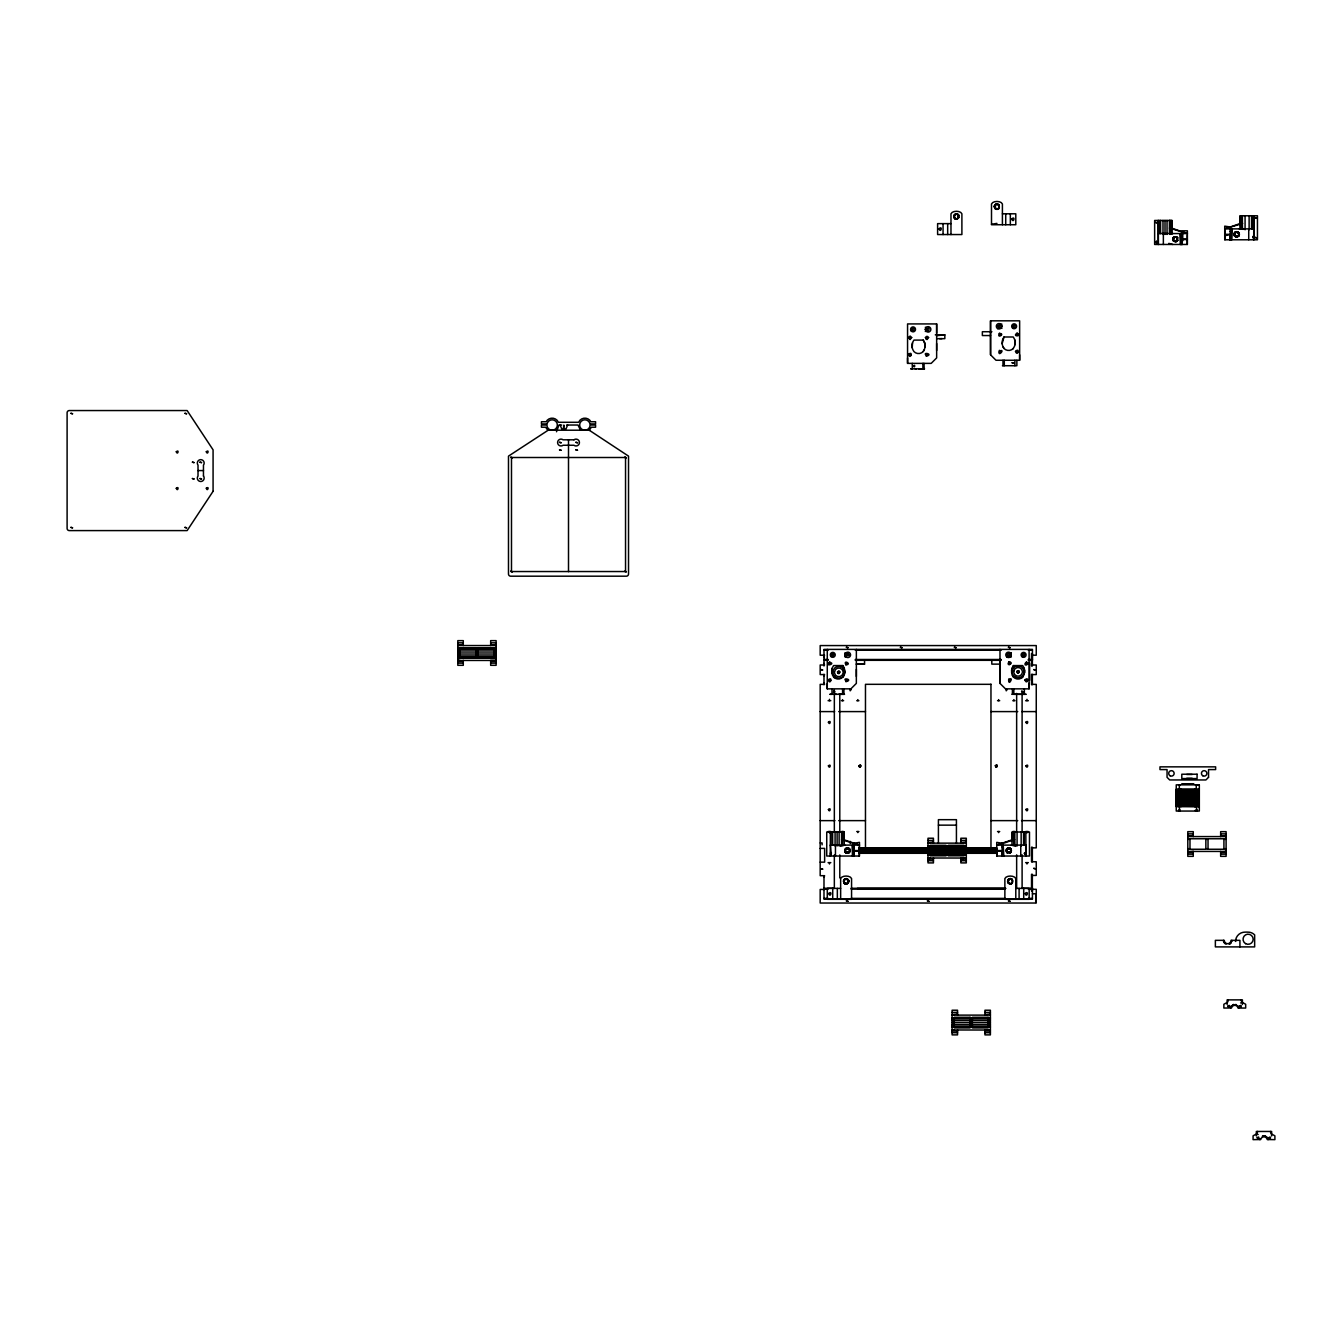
<?xml version="1.0" encoding="UTF-8"?>
<svg xmlns="http://www.w3.org/2000/svg" width="1342" height="1342" viewBox="0 0 1342 1342"><rect width="100%" height="100%" fill="white"/><g stroke="black" fill="none" stroke-linecap="round" stroke-linejoin="round"><path stroke-width="1.5" d="M856.364 649.394L856.347 683.397L850.895 688.849L827.259 688.849L827.276 683.397M831.101 853.998L830.497 845.108M832.006 688.849L832.006 694.3L830.027 694.3L844.453 694.3L838.75 694.3M842.591 694.3L842.591 688.849M843.917 694.3L843.917 688.849M864.55 664.139L856.364 664.122L864.55 664.139L864.55 660.314M907.561 363.38L907.561 323.925L936.649 323.925L936.649 357.911L931.18 363.38L907.561 363.38L907.561 357.928M912.292 363.38L912.292 368.832C903.317 368.832 934.871 368.832 920.83 368.832M922.893 368.832L922.893 363.38M924.219 368.832L923.967 363.38M936.649 350.514L936.649 343.518M936.649 333.202L936.649 323.925M936.649 335.651L944.835 334.846L944.835 338.654L936.649 338.67M999.991 658.721L999.991 683.397L1005.46 688.849L1029.079 688.849L1029.096 649.394M1002.206 843.229L996.737 842.373L996.737 856.028L1029.482 856.028L1029.482 832.006L1011.969 832.006L1011.969 845.108M1019.635 360.26L1019.635 320.822L990.53 320.822L990.547 354.808L995.999 360.26L1019.635 360.26L1019.635 354.808M1025.724 856.028L1025.724 853.646L1024.617 853.797M1158.414 244.462L1158.297 220.457M1230.178 226.983L1224.726 226.144L1224.726 239.782L1257.454 239.782L1257.454 215.777L1239.941 215.777L1239.941 228.878L1241.618 223.426L1241.618 228.878M1253.696 239.782L1253.814 215.777M1002.206 845.108L1002.323 856.028L1002.206 852.69M1002.323 848.043L1002.323 845.108M1230.295 228.878L1230.295 239.782L1230.178 236.46M856.364 676.485L856.364 669.373M845.812 852.036L844.906 849.704L849.184 848.496L845.745 848.496L849.637 848.983L850.023 851.415L849.184 852.64L845.309 852.153L845.544 848.63M1173.311 239.799L1174.518 236.947L1177.538 237.433L1177.035 240.47L1175.374 241.09L1172.824 239.866L1174.586 237.098L1172.858 237.97L1173.445 240.939L1176.431 241.526L1177.538 240.587L1176.968 237.433L1176.246 236.947L1177.303 239.799L1175.374 241.241L1173.663 241.074L1172.824 238.155L1173.663 236.947L1177.538 237.433M1003.212 845.108L1003.833 856.028M1003.212 856.028L1003.212 853.277M1231.268 228.878L1230.295 231.797L1231.184 228.878L1231.268 239.782L1231.822 228.878L1231.822 239.782M1231.184 239.782L1231.268 237.048M844.755 672.325L842.91 665.565L833.617 665.565A9.545 9.545 0 0 0 833.617 677.039L834.254 677.626M925.041 346.857L924.621 342.831M847.154 883.824L848.832 881.308L846.114 878.574C843.665 879.178 842.759 882.6 845.259 883.858C849.033 884.277 849.436 879.413 846.114 878.574L843.38 881.308L845.057 883.824M954.363 214.821L954.363 218.276L955.588 219.098C959.379 219.518 959.765 214.653 956.443 213.814L954.196 216.548L954.85 218.712L957.299 219.098L958.373 214.619L955.588 213.982C953.491 215.391 953.759 218.427 956.443 219.283L958.96 217.589M994.892 205.007L994.892 208.446L996.099 209.285C1000.008 209.788 1000.243 204.873 996.955 204.001C988.886 206.668 1001.87 213.428 998.884 204.789L996.955 204.001L995.378 205.141L995.378 208.882L997.811 209.285L999.018 207.574L999.018 208.446L996.955 209.453L994.221 206.718L995.378 204.571L997.811 204.169C1000.26 207.054 998.465 203.766 996.099 204.169C993.885 205.058 994.875 209.486 996.099 208.798M1231.738 941.161L1231.822 940.339A4.177 4.177 0 0 1 1231.738 941.161L1231.604 941.631M1230.648 1008.06L1230.664 1007.792A4.177 4.177 0 0 1 1230.899 1007.02M1259.87 1139.643L1260.138 1138.586A4.177 4.177 0 0 0 1259.886 1139.375M848.345 882.784L848.832 881.308C847.138 875.823 848.58 886.089 848.63 880.268M957.299 218.612L955.387 219.065L953.709 216.548L954.514 214.619L957.299 213.982C961.09 215.626 955.974 220.809 958.507 217.404M994.892 205.863L996.099 204.169M1009.285 883.824L1007.607 881.308L1008.396 879.379C1011.65 876.276 1014.602 882.348 1011.18 883.858L1008.261 883.036L1008.261 879.58L1008.261 883.036L1010.325 884.043C1013.16 882.818 1013.294 879.346 1010.325 878.574L1008.094 881.308L1009.469 883.858L1011.918 883.472L1012.388 882.164L1011.365 883.824M1008.748 848.496L1011.482 850.56L1010.476 852.64L1006.584 852.153L1006.584 848.983L1008.748 848.329L1010.476 848.496L1011.298 851.415L1007.02 852.64L1006.584 848.983L1008.748 847.842L1011.264 849.52L1007.02 848.496L1010.476 848.496M1007.959 848.647L1006.014 850.56L1007.087 852.036L1010.912 852.153L1010.912 848.983L1007.708 848.043L1006.014 850.56L1007.708 853.093M1175.374 241.09L1177.538 240.587L1174.518 241.074L1172.656 239.01L1174.518 236.947L1173.143 239.01M1235.68 236.846L1239.253 235.37L1238.884 232.753L1237.576 232.267C1241.836 236.041 1233.65 238.926 1234.17 233.474C1235.445 230.975 1238.867 231.898 1239.454 234.33L1237.81 236.242L1235.647 236.242L1234.17 235.185L1234.556 232.753L1236.72 232.099L1239.253 233.29L1238.884 235.907L1235.68 236.846C1229.758 233.726 1239.924 230.237 1237.525 232.418L1235.261 232.099L1237.81 232.418M834.758 691.784L833.751 690.778L833.567 692.287M908.5 337.496L910.094 339.56L911.688 337.496M913.449 366.098C915.563 363.33 914.774 369.084 913.466 365.896M925.376 329.729L926.215 327.448M925.426 337.496L927.003 339.56L928.597 337.496M1001.82 325.921L1000.964 328.203M1014.971 344.76L1014.686 339.711M1011.6 670.279L1013.445 665.582L1022.738 665.582A9.545 9.545 0 0 1 1022.721 677.039L1022.101 677.626M1024.5 672.795L1024.583 670.279M846.651 852.64L850.191 850.56L849.402 848.63M847.473 848.496C847.674 849.402 848.798 846.97 846.617 848.496M1174.518 241.074L1173.445 240.939L1176.431 241.526L1174.334 241.526L1177.538 240.587M561.694 425.028L558.96 425.028L556.511 431.772M955.387 214.032L953.709 216.548L955.588 218.612M845.225 850.56L845.309 848.983L846.668 848.647L844.957 849.52L845.997 849.1L844.906 851.415L846.617 852.64L844.739 850.56L846.668 848.647M844.906 851.415L845.745 852.64L849.637 852.153L849.637 848.983M848.261 848.647L850.191 850.56L848.513 853.093M1006.014 850.56L1007.892 848.496M1012.388 879.58L1012.388 880.453L1011.918 879.144L1008.396 879.379L1007.607 881.308L1009.469 883.372M1024.466 853.562L1025.623 852.791L1025.12 853.998M1253.361 237.719L1253.092 236.36M912.493 342.814L912.224 347.863M832.208 668.282L831.939 673.332M1012.64 349.037L1013.277 348.45A9.545 9.545 0 0 0 1013.277 336.993L1004.001 336.993L1002.138 343.753M844.034 882.164L845.259 883.858L843.866 882.784L843.866 879.832L844.521 883.472L846.97 883.858L848.178 882.164C845.275 885.452 849.754 881.929 848.178 879.58M1235.261 235.806L1234.17 235.185L1235.009 236.393L1238.448 236.393M854.015 852.69L854.015 856.028M1181.933 241.141L1181.933 244.462M954.363 215.693L955.588 213.982M845.259 878.742L844.034 880.453L845.259 878.742L847.691 879.731L846.97 878.742L844.521 879.144L844.034 880.453L844.034 879.58M1008.261 880.453L1008.748 879.144L1011.18 878.742L1012.388 880.453L1011.18 878.742M1010.409 849.1L1009.536 848.647L1011.298 849.704L1010.828 851.365M1235.932 232.418L1234.17 233.474L1235.647 232.418L1234.808 235.118L1234.489 234.33M1238.381 235.806C1240.461 234.062 1236.016 238.272 1234.556 235.907M1010.409 852.036L1011.298 851.415M567.582 425.028L566.056 428.836L563.875 428.836L563.875 425.028L563.321 428.836L561.694 428.836L560.168 425.028M848.932 852.807L849.704 850.56M908.5 337.496L910.094 336.272L911.688 337.496M925.426 337.496L927.003 336.272L928.597 337.496M1253.596 237.568L1253.361 236.41M1025.389 852.64L1024.852 853.948L1025.724 853.646M924.235 349.809L923.195 351.554A6.341 6.341 0 0 1 913.919 351.554A9.545 9.545 0 0 1 913.919 340.096L923.195 340.096L924.571 342.696M843.95 675.278L842.893 677.022A6.341 6.341 0 0 1 833.617 677.039M1229.96 943.812L1231.352 942.201M1180.037 810.702L1179.752 810.987A1.745 1.745 0 0 1 1178.93 811.021L1178.611 810.702M1196.963 810.702L1196.242 806.693M926.181 339.341L927.423 337.211L926.601 338.62M926.181 356.251C934.451 354.053 921.199 351.587 926.601 355.546C925.091 352.627 929.872 355.378 926.601 355.546M845.896 664.81C852.489 664.491 842.877 658.956 845.896 664.81C844.705 661.64 849.419 663.166 846.316 664.105M845.896 681.736C854.149 679.522 840.897 677.056 846.316 681.015C844.806 678.096 849.587 680.864 846.316 681.015M1235.059 232.871L1234.003 234.33L1236.72 237.064M1006.668 850.56L1006.685 849.704M997.811 208.798L999.018 207.574M830.497 852.942L831.369 852.64M1252.824 237.719L1253.596 236.561M847.473 852.64C851.314 850.174 849.201 853.529 845.745 852.64M1010.66 851.365L1009.788 853.093M1025.623 852.791L1024.399 853.294M1012.388 882.164L1011.18 883.372M833.55 692.287L834.674 691.986M925.93 330.937L925.795 331.122A2.466 2.466 0 0 1 925.292 331.508M1001.249 324.714L1001.384 324.529A2.466 2.466 0 0 1 1001.904 324.143M845.93 652.917L844.722 655.819M845.645 656.406L845.51 656.59A2.466 2.466 0 0 1 844.99 656.976M838.045 671.57C836.854 675.529 842.39 671.285 838.264 671.403M1010.711 653.286L1010.845 653.101A2.466 2.466 0 0 1 1011.348 652.715M1010.425 656.792L1010.425 652.933M1234.003 234.33L1235.009 232.267L1238.448 232.267M1231.671 1005.812L1231.285 1006.299A4.177 4.177 0 0 1 1231.805 1005.661M1010.912 852.153L1010.207 852.807M848.547 852.489L849.553 851.365M957.483 214.032L958.96 215.508M1180.843 236.309L1181.446 233.558L1181.799 236.477L1181.799 233.558L1181.933 236.88L1180.843 233.558L1180.843 244.462L1180.289 233.558L1180.289 244.462M852.925 845.108L853.898 848.043L853.898 845.108L854.015 848.446L853.009 845.108L852.925 856.028L852.388 845.108L852.388 856.028M1011.264 849.52L1009.603 848.496M846.97 883.372L845.259 883.372M999.354 333.386C996.334 339.258 1005.946 333.705 999.354 333.386C1002.608 333.957 998.968 337.178 999.773 334.108M999.354 350.312C997.14 358.566 1005.896 348.316 999.773 351.017C1003.044 351.185 998.263 353.936 999.773 351.017M1008.815 661.975C1005.795 667.83 1015.391 662.294 1008.815 661.975C1012.002 662.529 1008.53 665.783 1009.218 662.68M1008.815 678.884C1008.043 687.909 1013.747 675.999 1009.838 679.522M1009.218 679.606L1009.637 681.132L1010.04 679.606M1173.663 241.074L1177.102 241.074L1177.941 239.866M1176.179 240.923L1177.035 240.47M929.301 858.276L929.301 859.887M1025.12 852.589L1025.623 853.797M1010.325 852.153L1011.264 851.616M1241.484 1002.776L1240.595 1002.944M1232.442 1005.141L1233.164 1004.755A4.009 3.841 0 0 1 1233.952 1004.521A4.177 4.177 0 0 0 1233.164 1004.755M1196.611 811.004L1196.678 810.987A1.745 1.745 0 0 1 1195.839 811.021L1195.521 810.702M845.561 851.365L844.739 850.56M1253.914 228.878L1224.726 228.878L1242.642 223.426M1025.942 845.108L996.737 845.108L1014.653 839.656M1224.726 228.878L1240.494 223.426L1240.494 215.777M996.737 845.108L1012.505 839.656L1012.505 832.006M1175.374 241.745L1176.85 241.241L1173.914 241.241M1236.72 231.612L1235.261 232.099L1238.196 232.099M845.997 852.807L844.957 851.616L845.879 852.153M1007.272 852.807L1006.517 850.56M1169.855 234.364L1172.807 233.558M840.461 846.332L844.89 845.108M1008.748 847.842L1007.708 848.043L1009.788 848.043L1007.272 848.329L1010.207 848.329M991.503 224.282L996.955 223.393M1174.3 237.098L1175.374 236.93M1179.601 811.038L1179.333 806.693M853.009 853.277L853.009 856.028M1156.418 241.459L1156.418 243.103L1156.418 241.107M910.094 337.094L910.094 338.738L910.094 336.272M1017.085 333.168C1011.549 336.741 1022.638 336.741 1017.085 333.168C1019.618 335.282 1014.854 336.255 1017.085 333.99M847.859 653.487C843.262 656.439 852.455 656.456 847.859 653.487M829.809 661.74C823.753 667.779 836.452 663.3 829.809 662.579C832.56 664.34 827.041 664.357 829.809 662.579M1026.546 661.74C1021.044 668.652 1032.585 662.327 1026.966 662.68M1026.546 662.579L1026.144 664.105L1027.133 662.814M999.018 205.007L999.018 205.863L997.811 204.169M958.507 214.821L958.507 215.693L957.299 213.982M1009.603 852.64L1010.207 852.036M1258.159 1134.527L1257.186 1134.309M1002.407 213.797L1015.793 213.797L1015.793 224.735L991.503 224.735L991.503 204.001C992.744 200.612 1001.149 200.612 1002.407 204.001L1002.407 224.735M950.975 223.628L937.605 223.628L937.605 234.548L961.895 234.548L961.895 213.814C960.637 210.442 952.233 210.442 950.975 213.814L950.975 234.548M1169.469 228.09L1187.385 233.558L1158.196 233.558M1230.178 234.33L1224.726 234.33L1224.86 230.623M1224.726 234.884L1230.178 234.884M1224.726 235.37L1226.773 235.37M1238.884 235.907L1237.525 236.242L1238.649 235.118M1235.647 236.242L1235.059 235.806M1177.303 238.222L1176.85 237.551M1181.933 239.01L1187.385 239.01M1181.933 239.564L1187.385 239.564M1172.824 239.866L1174.3 240.923M1173.914 240.47L1173.227 240.587M991.906 331.726L982.361 331.726L982.361 335.55L990.547 335.55M935.307 334.846L944.835 334.846M940.39 338.654L939.568 338.654M941.094 338.654L941.933 338.654M1002.44 365.729L1016.867 365.729L1016.867 360.26M916.284 368.832L915.093 368.832M918.767 368.832L919.958 368.832M566.609 425.028L577.999 425.028L580.516 430.212M198.012 470.572L203.464 470.572M457.823 642.818L463.275 642.818M490.669 642.818L496.121 642.818M457.823 645.016L463.275 644.512M496.121 644.512L490.669 645.016M457.823 645.552L496.121 645.552M460.004 648.136L475.873 648.136M478.054 648.136L493.94 648.136M457.823 648.287L460.004 648.287M475.873 648.287L478.054 648.287M493.94 648.287L496.121 648.287M457.823 648.639L460.004 648.639M475.873 648.639L478.054 648.639M493.94 648.639L496.121 648.639M460.004 649.276L475.873 649.276M478.054 649.276L493.94 649.276M457.823 649.662L460.004 649.662M475.873 649.662L478.054 649.662M493.94 649.662L496.121 649.662M823.988 650.216L828.165 650.216M855.257 650.216L1001.182 650.216M1028.274 650.216L1032.434 650.216M460.004 650.971L475.873 650.971M478.054 650.971L493.94 650.971M457.823 651.172L460.004 651.172M475.873 651.172L478.054 651.172M493.94 651.172L496.121 651.172M457.823 652.984L496.121 652.984M457.823 654.779L460.004 654.779M475.873 654.779L478.054 654.779M493.94 654.779L496.121 654.779M460.004 654.98L475.873 654.98M478.054 654.98L493.94 654.98M457.823 656.288L460.004 656.288M475.873 656.288L478.054 656.288M493.94 656.288L496.121 656.288M460.004 656.674L475.873 656.674M478.054 656.674L493.94 656.674M823.988 656.842L824.542 655.215L820.18 655.215L820.18 645.569L1036.259 645.569L1036.259 655.215L1031.847 655.215L1032.384 656.842M457.823 657.312L460.004 657.312M475.873 657.312L478.054 657.312M493.94 657.312L496.121 657.312M457.823 657.664L460.004 657.664M475.873 657.664L478.054 657.664M493.94 657.664L496.121 657.664M460.004 657.815L475.873 657.815M478.054 657.815L493.94 657.815M823.988 659.492L828.165 659.492M855.257 659.492L1001.182 659.492M1028.274 659.492L1032.434 659.492M457.823 660.449L496.121 660.449M823.988 660.314L828.165 660.314M855.257 660.314L1001.182 660.314M1028.274 660.314L1032.434 660.314L1032.434 649.394L823.988 649.394L823.988 666.001M490.669 660.935L492.296 660.449M457.823 661.489L463.275 661.489M490.669 661.489L496.121 661.489M457.823 663.133L463.275 663.133M490.669 663.133L496.121 663.133M823.988 663.367L824.542 664.995L820.18 664.995L820.18 674.573L824.592 674.573L824.055 676.217M1032.384 663.367L1031.847 664.995L1036.259 664.995L1036.259 674.573L1031.847 674.573L1032.384 676.217M999.991 664.122L991.805 664.122L991.805 660.314M824.055 682.742L824.592 684.37L820.18 684.37L820.18 875.689L824.592 875.689L824.055 877.332M1032.384 682.742L1031.847 684.37L1036.259 684.37L1036.259 847.859L1031.847 847.859L1032.384 849.503M990.966 684.319L865.473 684.319L865.473 848.027M850.191 689.771L851.281 689.771M1006.248 689.771L1007.339 689.771M1011.902 694.3L1026.328 694.3M836.67 694.3L834.808 694.3M1025.187 694.3L1013.831 694.3L1013.831 688.849M828.081 700.692L830.815 700.692M841.451 700.692L843.632 700.692M856.733 700.692L858.914 700.692M997.525 700.692L999.706 700.692M1012.791 700.692L1014.988 700.692M1025.623 700.692L1028.358 700.692M820.18 711.596L834.59 711.596M838.7 711.596L865.473 711.596M990.966 711.596L1017.739 711.596M1021.849 711.596L1036.259 711.596M1186.714 774.485L1192.166 774.485M1186.714 778.31L1192.166 778.31M1181.782 783.762L1193.793 783.762M1185.322 783.913L1190.237 783.913M1178.544 785.137L1180.121 785.137M1195.454 785.137L1197.03 785.137M1176.246 789.23L1199.329 789.23M1176.246 789.499L1199.329 789.499M1176.246 789.767L1199.329 789.767M1176.246 790.035L1199.329 790.035M1176.246 790.321L1199.329 790.321M1176.246 790.589L1199.329 790.589M1176.246 790.857L1199.329 790.857M1176.246 791.143L1199.329 791.143M1176.246 791.411L1199.329 791.411M1176.246 791.679L1199.329 791.679M1176.246 791.948L1199.329 791.948M1176.246 792.233L1199.329 792.233M1176.246 792.501L1199.329 792.501M1176.246 792.77L1199.329 792.77M1176.246 793.038L1199.329 793.038M1176.246 793.323L1199.329 793.323M1176.246 793.592L1199.329 793.592M1176.246 793.86L1199.329 793.86M1176.246 794.128L1199.329 794.128M1176.246 794.414L1199.329 794.414M1176.246 794.682L1199.329 794.95M1176.246 795.236L1199.329 795.236M1176.246 795.504L1199.329 795.504M1176.246 795.772L1199.329 795.772M1176.246 796.041L1199.329 796.041M1176.246 796.326L1199.329 796.326M1176.246 796.594L1199.329 796.594M1176.246 796.863L1199.329 796.863M1176.246 797.131L1199.329 797.131M1176.246 797.416L1199.329 797.416M1176.246 797.685L1199.329 797.685M1176.246 797.953L1199.329 797.953M1176.246 798.222L1199.329 798.222M1176.246 798.507L1199.329 798.507M1176.246 798.775L1199.329 798.775M1176.246 799.044L1199.329 799.044M1176.246 799.312L1199.329 799.312M1176.246 799.597L1199.329 799.597M1176.246 799.866L1199.329 799.866M1176.246 800.134L1199.329 800.134M1176.246 800.419L1199.329 800.419M1176.246 800.688L1199.329 800.688M1176.246 800.956L1199.329 800.956M1176.246 801.224L1199.329 801.224M1176.246 801.51L1199.329 801.51M1176.246 801.778L1199.329 801.778M1176.246 802.046L1199.329 802.046M1176.246 802.315L1199.329 802.315M1176.246 802.6L1199.329 802.6M1176.246 802.868L1199.329 802.868M1176.246 803.137L1199.329 803.137M1176.246 803.405L1199.329 803.405M1176.246 803.69L1199.329 803.69M1176.246 803.959L1199.329 803.959M1176.246 804.227L1199.329 804.227M1176.246 804.512L1199.329 804.512M1176.246 804.781L1199.329 804.781M1176.246 805.049L1199.329 805.049M1176.246 805.317L1199.329 805.317M1176.246 805.603L1199.329 805.603M1176.246 805.871L1199.329 805.871M1176.246 806.139L1199.329 806.408M1176.246 806.693L1199.329 806.693M1178.544 810.048L1180.121 810.048M1195.454 810.048L1197.03 810.048M1178.544 810.786L1180.121 810.786M1195.454 810.786L1197.03 810.786M820.18 820.633L834.909 820.633M838.7 820.633L865.473 820.633M990.966 820.633L1017.739 820.633M1021.53 820.633L1036.259 820.633M938.41 825.145L956.427 825.145M828.081 831.537L830.815 831.537M841.451 831.537L843.632 831.537M856.733 831.537L858.914 831.537M997.525 831.537L999.706 831.537M1012.791 831.537L1014.988 831.537M1025.623 831.537L1028.358 831.537M1187.804 833.868L1193.256 833.868M1220.65 833.868L1226.102 833.868M1193.256 835.546L1187.804 836.049M1226.102 835.546L1220.65 836.049M1187.804 836.586L1226.102 836.586M1187.804 839.32L1189.985 839.32M1205.854 839.32L1208.035 839.32M1223.921 839.32L1226.102 839.32M841.551 839.656L859.467 845.108L830.279 845.108M927.993 840.411L933.445 840.411M960.838 840.411L966.307 840.411M933.445 842.105L927.993 842.591M966.307 842.105L960.838 842.591M1005.158 842.457L1006.248 842.457M820.18 842.944L822.092 842.944L822.092 844.856M927.993 843.145L966.307 843.145M930.174 845.728L946.06 845.728M948.24 845.728L964.11 845.728M927.993 845.879L930.174 845.879M946.06 845.879L948.24 845.879M964.11 845.879L966.307 845.879M927.993 846.232L930.174 846.232M946.06 846.232L948.24 846.232M964.11 846.232L966.307 846.232M930.174 846.869L946.06 846.869M948.24 846.869L964.11 846.869M927.993 847.255L930.174 847.255M946.06 847.255L948.24 847.255M964.11 847.255L966.307 847.255M859.182 847.926L996.737 847.926M848.932 848.329L845.997 848.329L848.932 848.329L847.473 847.842M820.18 848.396L824.642 848.396L824.642 862.151L820.18 862.151M859.182 848.446L996.737 848.446M859.182 848.63L996.737 848.63M1187.804 848.698L1189.985 848.698M1205.854 848.698L1208.035 848.698M1223.921 848.698L1226.102 848.698M849.536 849.704L848.547 848.647M859.182 849.52L996.737 849.52M850.191 850.56L849.134 849.1M854.015 850.56L1002.206 850.56M854.015 851.113L1002.206 851.113M1187.804 851.432L1226.102 851.432M859.182 851.616L996.737 851.616M1193.256 851.482L1187.804 851.985M1226.102 851.482L1220.65 851.985M845.309 852.153L846.433 853.093M1006.584 852.153L1007.657 852.489M1187.804 852.522L1193.256 852.522M1220.65 852.522L1226.102 852.522M1010.476 852.64L1007.02 852.64L1006.685 851.415L1007.272 852.036M859.182 853.093L996.737 853.093M859.182 853.294L996.737 853.294M927.993 853.881L930.174 853.881M946.06 853.881L948.24 853.881M964.11 853.881L966.307 853.881M1187.804 854.166L1193.256 854.166M1220.65 854.166L1226.102 854.166M930.174 854.267L946.06 854.267M948.24 854.267L964.11 854.267M927.993 854.904L930.174 854.904M946.06 854.904L948.24 854.904M964.11 854.904L966.307 854.904M927.993 855.257L966.307 855.257M966.307 858.041L927.993 857.991L930.174 858.041M960.838 858.528L964.663 858.041M927.993 859.081L933.445 859.081M960.838 859.081L966.307 859.081M1032.384 860.105L1031.847 861.749L1036.259 861.749L1036.259 875.42L1031.847 875.42L1032.384 877.047M927.993 860.708L933.445 860.708M960.838 860.708L966.307 860.708M828.081 862.638L830.815 862.638M1025.623 862.638L1028.358 862.638M1032.384 887.666L1031.847 889.31L1036.259 889.31L1036.259 903.032L820.18 903.032L820.18 889.444L824.592 889.444L824.055 887.8M823.988 888.287L834.422 888.287M851.096 888.287L1005.343 888.287M1022.017 888.287L1032.434 888.287L1032.434 899.207L823.988 899.207L823.988 876.36M840.646 888.387L827.276 888.387L827.276 899.308L851.566 899.308L851.566 878.574C850.308 875.202 841.904 875.202 840.646 878.574L840.646 899.308M857.286 888.404L1005.879 888.404M1015.793 888.387L1029.163 888.387L1029.163 899.308L1004.873 899.308L1004.873 878.574C1006.131 875.202 1014.535 875.202 1015.793 878.574L1015.793 899.308M823.988 889.109L828.165 889.109M851.096 889.109L1005.343 889.109M1028.274 889.109L1032.434 889.109M1032.434 893.755L1035.722 893.755L1035.722 902.478M823.988 898.385L828.165 898.385M851.096 898.385L1005.343 898.385M1028.274 898.385L1032.434 898.385M952.099 1012.405L957.551 1012.405M984.944 1012.405L990.396 1012.405M957.551 1014.099L952.099 1014.586M990.396 1014.099L984.944 1014.586M952.099 1015.122L990.396 1015.122M954.279 1017.706L970.149 1017.706M972.329 1017.706L988.215 1017.706M952.099 1017.857L954.279 1017.857M970.149 1017.857L972.329 1017.857M988.215 1017.857L990.396 1017.857M952.099 1018.209L954.279 1018.209M970.149 1018.209L972.329 1018.209M988.215 1018.209L990.396 1018.209M954.279 1018.846L970.149 1018.846M972.329 1018.846L988.215 1018.846M952.099 1019.232L954.279 1019.232M970.149 1019.232L972.329 1019.232M988.215 1019.232L990.396 1019.232M954.279 1020.541L970.149 1020.541M972.329 1020.541L988.215 1020.541M952.099 1020.759L954.279 1020.759M970.149 1020.759L972.329 1020.759M988.215 1020.759L990.396 1020.759M952.099 1022.554L990.396 1022.554M952.099 1024.349L954.279 1024.349M970.149 1024.349L972.329 1024.349M988.215 1024.349L990.396 1024.349M954.279 1024.55L970.149 1024.55M972.329 1024.55L988.215 1024.55M952.099 1025.875L954.279 1025.875M970.149 1025.875L972.329 1025.875M988.215 1025.875L990.396 1025.875M954.279 1026.261L970.149 1026.261M972.329 1026.261L988.215 1026.261M952.099 1026.882L954.279 1026.882M970.149 1026.882L972.329 1026.882M988.215 1026.882L990.396 1026.882M952.099 1027.251L954.279 1027.251M970.149 1027.251L972.329 1027.251M988.215 1027.251L990.396 1027.251M954.279 1027.385L970.149 1027.385M972.329 1027.385L988.215 1027.385M990.396 1030.035L952.099 1029.968L954.279 1030.035M952.099 1031.059L957.551 1031.059M984.944 1031.059L990.396 1031.059M952.099 1032.703L957.551 1032.703M984.944 1032.703L990.396 1032.703M1004.302 360.26L1004.302 365.729M457.823 660.398L460.004 660.449M1235.261 236.578L1237.777 236.846M830.832 852.64L831.369 853.948L831.101 852.589M1239.303 228.878L1243.346 229.348M1168.815 243.372L1172.807 244.462M1011.331 845.108L1015.76 846.332M1187.385 233.558L1171.616 228.09L1171.616 220.457M859.467 845.108L843.699 839.656L843.699 832.006M1238.381 232.871L1237.525 232.418L1238.968 234.33M1007.087 852.036L1007.959 852.489M1236.368 1004.755A4.177 4.177 0 0 0 1235.579 1004.521A4.009 3.841 0 0 1 1236.368 1004.755L1236.452 1004.806M1265.59 1136.322A4.177 4.177 0 0 0 1262.386 1136.322L1262.302 1136.372A4.009 3.841 0 0 1 1265.59 1136.322L1266.311 1136.708M1238.314 232.753L1239.253 233.29L1238.196 232.871M830.597 853.797L830.597 852.791M1176.968 237.433L1177.941 238.155M1267.066 1137.395L1267.452 1137.865A4.177 4.177 0 0 0 1266.932 1137.228M1000.964 324.345L1001.82 326.626M1001.249 327.834L1001.384 328.018A2.466 2.466 0 0 0 1001.904 328.404M925.946 327.817L925.795 327.633A2.466 2.466 0 0 0 925.292 327.247M926.215 331.306A2.734 2.734 0 0 1 927.439 326.743A2.734 2.734 0 0 1 930.778 330.082A2.734 2.734 0 0 1 926.215 331.306L925.376 329.025M1010.711 656.406L1010.845 656.59A2.466 2.466 0 0 0 1011.348 656.993M1019.031 671.302C1015.508 669.138 1018.192 675.596 1019.148 671.57M845.645 653.286L845.51 653.101A2.466 2.466 0 0 0 844.99 652.715M844.722 653.889L845.93 656.775A2.734 2.734 0 0 0 850.492 655.567A2.734 2.734 0 0 0 847.154 652.212A2.734 2.734 0 0 0 845.93 656.775M1013.277 348.45A6.341 6.341 0 0 1 1004.001 348.45L1002.944 346.689M1022.721 677.039A6.341 6.341 0 0 1 1013.445 677.039L1012.405 675.278M847.691 879.731L846.97 878.742M1024.466 853.026L1024.852 853.948L1024.852 852.64M847.691 879.144L848.178 880.453M1268.073 1139.375L1267.838 1138.586A4.177 4.177 0 0 1 1268.073 1139.375L1268.106 1139.643M1024.147 668.282L1024.416 669.272M994.439 205.678L994.724 208.195M953.91 215.508L954.196 218.008M1007.808 880.268L1008.094 882.784M843.581 880.268L843.866 882.784L843.866 879.832M999.991 649.394L999.991 683.397M990.53 320.822L990.547 354.808M830.497 853.646L830.497 856.028M1271.629 1136.003L1271.629 1131.457L1256.347 1131.457L1256.347 1136.003M1253.914 215.777L1253.914 239.782M1252.153 215.777L1252.153 228.878M1251.549 215.777L1251.549 228.878M1249.117 215.777L1249.117 229.784M1248.731 228.878L1248.731 239.782M1245.074 215.777L1245.074 229.784M1242.39 215.777L1242.39 229.147L1241.92 215.777M1242.407 1004.521L1242.407 999.874L1227.125 999.874L1227.125 1004.521M1239.924 946.898L1239.924 940.339L1231 940.339A3.355 3.355 0 0 1 1227.645 943.694A3.355 3.355 0 0 1 1224.29 940.339L1215.366 940.339L1215.366 946.898L1254.653 946.898L1254.653 934.871L1253.26 933.73A9.277 9.277 0 0 0 1248.11 932.153A25.951 25.951 0 0 0 1243.027 932.338A9.277 9.277 0 0 0 1235.73 939.618L1235.563 941.43L1235.563 940.339M1229.977 234.884L1229.977 239.782M1224.927 234.884L1224.927 239.782M1220.65 836.586L1220.65 831.671L1226.102 831.671L1226.102 856.347L1220.65 856.347L1220.65 851.432M1196.242 784.852L1196.242 789.23M1194.598 789.23L1194.598 806.693M1193.256 836.586L1193.256 831.671L1187.804 831.671L1187.804 856.347L1193.256 856.347L1193.256 851.432M1187.251 235.303L1187.251 239.01M1187.184 239.564L1187.184 244.462M1182.721 233.558L1182.755 240.822M1182.134 239.564L1182.134 244.462M1181.799 244.462L1181.933 230.824L1187.385 230.824L1187.385 244.462L1154.64 244.462L1154.64 220.457L1172.17 220.457L1172.17 233.558L1170.492 228.09L1170.492 233.558M1180.96 789.23L1180.96 806.693M1179.333 784.852L1179.333 789.23M1170.895 220.457L1170.895 228.073M1170.174 220.457L1170.174 233.827M1169.704 220.457L1169.704 233.827M1169.469 220.457L1169.469 233.558M1167.037 220.457L1167.037 234.464M1165.007 220.457L1165.007 234.464M1163.363 233.558L1163.363 244.462M1162.994 220.457L1162.994 234.464M1160.562 220.457L1160.562 233.558M1159.958 220.457L1159.958 233.558M1158.196 220.457L1158.196 244.462M1032.35 653.504L1032.35 666.001M1032.35 674.338L1032.35 684.739M1032.35 847.188L1032.35 861.765M1032.35 874.263L1032.35 890.937M1031.528 653.504L1031.528 666.001M1031.528 674.338L1031.528 684.739M1031.528 847.188L1031.528 861.765M1031.528 874.263L1031.528 890.937M1029.633 663.401L1029.633 680.31M1029.079 683.397L1029.079 688.849M1026.982 699.333L1026.982 700.692M1026.982 831.537L1026.982 832.912M1026.982 862.638L1026.982 864.013M1025.825 832.006L1025.942 856.028M1025.724 845.108L1025.724 852.942M1024.349 688.849L1024.349 694.3M1024.164 832.006L1024.164 845.108M1023.56 832.006L1023.56 845.108M1023.711 888.387L1023.711 899.308M1022.101 691.315L1022.101 831.772M1022.101 854.837L1022.101 888.387M1021.145 832.006L1021.145 846.014M1020.759 845.108L1020.759 856.028M1019.098 888.387L1019.098 899.308M1017.085 832.006L1017.085 846.014M1016.649 693.411L1016.649 831.772M1016.649 854.837L1016.649 888.387M1014.888 360.26L1014.888 365.729M1014.653 832.006L1014.653 845.108M1014.418 832.006L1014.418 845.376L1013.948 832.006M1013.881 699.601L1013.881 700.692M1013.881 831.537L1013.881 832.627M1013.629 839.656L1013.629 845.108M1012.422 688.849L1012.422 694.3M1010.341 213.797L1010.341 224.735M1009.469 878.742L1008.748 879.144M1006.248 688.681L1006.248 690.862M1005.728 213.797L1005.728 224.735M1002.977 360.26L1002.977 365.729M1002.323 853.093L1002.323 856.028M998.616 699.601L998.616 700.692M998.616 831.537L998.616 832.627M996.955 851.113L996.955 856.028M990.966 684.202L990.966 847.909M988.769 1030.035L984.944 1029.968L984.944 1034.883L990.396 1034.883L990.396 1010.224L984.944 1010.224L984.944 1015.122M966.307 848.765L966.307 838.23L960.838 838.23L960.838 843.145M966.307 852.355L966.307 862.906L960.838 862.906L960.838 857.991L963.573 858.528M964.11 848.765L964.11 845.326L948.24 845.326L948.24 848.765M964.11 852.355L964.11 855.81L948.24 855.81L948.24 852.355M957.551 1015.122L957.551 1010.224L952.099 1010.224L952.099 1034.883L957.551 1034.883L957.551 1029.968M956.427 843.145L956.427 819.677L938.41 819.677L938.41 843.145M947.67 223.628L947.67 234.548M946.06 848.765L946.06 845.326L930.174 845.326L930.174 848.765M946.06 852.355L946.06 855.81L930.174 855.81L930.174 852.355M943.057 223.628L943.057 234.548M933.445 843.145L933.445 838.23L927.993 838.23L927.993 848.765M933.445 857.991L933.445 862.906L927.993 862.906L927.993 852.355M859.333 846.852L859.333 850.56M859.266 851.113L859.266 856.028M857.823 699.601L857.823 700.692M857.823 831.537L857.823 832.627M854.015 843.229L859.467 842.373L859.467 856.028L826.739 856.028L826.739 832.006L844.252 832.006L844.252 845.108M854.015 845.108L853.898 856.028M850.191 688.681L850.191 690.862M850.191 841.367L850.191 843.548M842.591 839.656L842.591 845.108M842.541 699.601L842.541 700.692M842.541 831.537L842.541 832.627M842.273 832.006L842.273 845.376L841.803 832.006M841.551 832.006L841.551 845.108M839.79 693.848L839.79 831.906M839.79 854.921L839.79 877.92M839.119 832.006L839.119 846.014M837.341 888.387L837.341 899.308M837.106 832.006L837.106 846.014M835.462 845.108L835.462 856.028M835.076 832.006L835.076 846.014M834.338 689.671L834.338 831.906M834.338 854.921L834.338 888.387M832.644 832.006L832.644 845.108M832.728 888.387L832.728 899.308M832.04 832.006L832.04 845.108M830.396 832.006L830.279 856.028M829.457 699.333L829.457 700.692M829.457 831.537L829.457 832.912M829.457 862.638L829.457 864.013M827.276 649.394L827.259 688.849M823.988 674.338L823.988 684.739M589.239 430.48L591.319 427.209L595.58 427.209L595.58 425.028L590.111 425.028A5.234 5.234 0 0 1 582.881 429.859A5.234 5.234 0 0 1 581.17 421.321A5.234 5.234 0 0 1 589.725 423.015L589.893 423.938L595.58 423.938L595.58 421.74L590.799 421.74L589.742 420.163A6.878 6.878 0 0 0 580.012 420.163L578.587 422.294L558.423 422.294L556.997 420.163A6.878 6.878 0 0 0 547.284 420.163L546.211 421.74L541.447 421.74L541.447 423.938L547.117 423.938L547.301 423.015A5.234 5.234 0 0 1 555.84 421.321A5.234 5.234 0 0 1 554.145 429.859A5.234 5.234 0 0 1 546.899 425.028L541.447 425.028L541.447 427.209L545.691 427.209L547.771 430.212L589.239 430.212L628.526 456.129L628.526 574.007A2.181 2.181 0 0 1 626.345 576.188L510.665 576.188A2.181 2.181 0 0 1 508.484 574.007L508.484 456.129L547.771 430.48M568.505 439.807L568.505 571.642M495.584 660.449L492.85 660.449M493.386 660.935L490.669 660.398L490.669 665.313L496.121 665.313L496.121 640.637L490.669 640.637L490.669 645.552M463.275 645.552L463.275 640.637L457.823 640.637L457.823 665.313L463.275 665.313L463.275 660.398M1270.538 1131.457A4.362 4.362 0 0 0 1271.277 1133.873L1274.9 1135.818L1274.9 1139.643L1267.284 1139.526A3.355 3.355 0 0 0 1260.692 1139.526L1253.076 1139.643L1253.076 1135.818L1256.699 1133.873A4.362 4.362 0 0 0 1257.437 1131.457M1241.316 999.874A4.362 4.362 0 0 0 1242.055 1002.306L1245.678 1004.252L1245.678 1008.06L1238.062 1008.06A3.355 3.355 0 0 0 1231.47 1007.959L1223.854 1008.06L1223.854 1004.252L1227.477 1002.306A4.362 4.362 0 0 0 1228.215 999.874M1237.71 1005.661A4.177 4.177 0 0 1 1238.23 1006.299M1238.616 1007.02A4.177 4.177 0 0 1 1238.851 1007.792M1231.117 942.671A4.177 4.177 0 0 1 1229.238 944.198M1226.051 944.198A4.177 4.177 0 0 1 1224.692 943.292M1004.001 348.45A9.545 9.545 0 0 1 1004.001 336.993M923.195 340.096A9.545 9.545 0 0 1 923.195 351.554M842.91 665.565A9.545 9.545 0 0 1 842.893 677.022M1013.445 677.039A9.545 9.545 0 0 1 1013.445 665.582M1230.295 236.863L1230.295 239.782L1230.295 236.846M834.489 671.738L834.472 672.879A4.362 4.362 0 0 0 843.128 672.946L843.145 671.805A4.362 4.362 0 0 0 834.489 671.738M1013.764 671.252L1013.764 672.392A4.362 4.362 0 0 0 1022.419 672.459L1022.419 671.319A4.362 4.362 0 0 0 1013.764 671.252M1015.508 351.403C1017.823 357.475 1020.071 346.756 1015.508 351.403M1016.297 351.554L1017.89 351.889L1016.297 351.554M1024.953 679.975C1027.284 686.047 1029.532 675.345 1024.953 679.975M1025.741 680.142L1027.351 680.478L1025.741 680.142M70.941 413.336L72.535 413.755L70.941 413.336M70.941 527.389L72.535 527.809L70.941 527.389M176.288 451.734C177.614 455.894 179.526 448.798 176.288 451.734M184.995 413.336L186.572 413.755L184.995 413.336M176.288 488.287C177.614 492.464 179.526 485.351 176.288 488.287M192.426 462.168L194.003 462.604L192.426 462.168M184.995 527.389L186.572 527.809L184.995 527.389M192.426 478.54L194.003 478.96L192.426 478.54M199.958 462.168L201.535 462.604L199.958 462.168M199.958 478.54L201.535 478.96L199.958 478.54M206.299 451.734C207.624 455.894 209.537 448.798 206.299 451.734M510.698 457.287L512.275 457.706L510.698 457.287M510.698 571.34L512.275 571.759L510.698 571.34M559.53 442.323L561.107 442.743L559.53 442.323M559.53 449.855L561.107 450.275L559.53 449.855M575.903 442.323L577.479 442.743L575.903 442.323M575.903 449.855L577.479 450.275L575.903 449.855M624.735 457.287L626.328 457.706L624.735 457.287M624.735 571.34L626.328 571.759L624.735 571.34M821.019 669.574L822.596 670.01L821.019 669.574M831.453 654.493C833.13 659.71 835.496 650.82 831.453 654.493M828.4 722.181C829.725 726.341 831.637 719.245 828.4 722.181M837.492 671.99C839.169 677.207 841.535 668.316 837.492 671.99M828.4 765.829C829.725 770.006 831.637 762.893 828.4 765.829M846.399 647.28L847.976 647.7L846.399 647.28M828.4 809.494C829.725 813.655 831.637 806.542 828.4 809.494M821.069 868.71L822.663 869.13L821.069 868.71M828.685 893.504C830.346 898.704 832.728 889.813 828.685 893.504M911.738 329.025C913.416 334.242 915.781 325.351 911.738 329.025M858.947 765.896C860.172 770.04 862.369 763.044 858.981 765.728C860.037 770.023 862.319 763.011 858.947 765.896M846.399 900.901L847.976 901.321L846.399 900.901M939.014 228.727C940.675 233.944 943.057 225.053 939.014 228.727M926.836 329.025C928.513 334.242 930.878 325.351 926.836 329.025M900.415 647.28L901.992 647.7L900.415 647.28M954.43 647.28L956.024 647.7L954.43 647.28M1011.751 218.914C1013.411 224.131 1015.793 215.24 1011.751 218.914M997.727 325.921C999.387 331.139 1001.769 322.248 997.727 325.921M927.423 900.901L929.016 901.321L927.423 900.901M1012.807 325.921C1014.485 331.122 1016.867 322.248 1012.807 325.921M1012.136 362.776L1013.713 363.212L1012.136 362.776M1007.171 654.51C1008.848 659.71 1011.231 650.82 1007.171 654.51M1008.463 647.28L1010.04 647.7L1008.463 647.28M1008.58 663.116C1009.922 667.276 1011.818 660.163 1008.58 663.116M995.378 765.779C996.234 769.905 999.102 763.363 995.479 765.51C995.915 769.989 999.102 763.229 995.412 765.728M1008.58 680.025C1009.922 684.202 1011.818 677.089 1008.58 680.025M1016.766 671.503C1018.444 676.703 1020.826 667.813 1016.766 671.503M1022.268 654.493C1023.946 659.71 1026.328 650.82 1022.268 654.493M1021.597 691.365L1023.174 691.784L1021.597 691.365M1025.489 663.116C1026.831 667.276 1028.744 660.163 1025.489 663.116M1025.925 722.181C1027.267 726.341 1029.18 719.245 1025.925 722.181M1033.81 669.574L1035.387 670.01L1033.81 669.574M1025.925 765.829C1027.267 770.006 1029.18 762.893 1025.925 765.829M1008.463 900.901L1010.04 901.321L1008.463 900.901M1025.925 809.494C1027.267 813.655 1029.18 806.542 1025.925 809.494M1025.12 893.504C1026.798 898.704 1029.18 889.813 1025.12 893.504M1033.81 868.375L1035.387 868.794L1033.81 868.375M1155.63 222.436L1157.207 222.856L1155.63 222.436M1254.904 217.756L1256.481 218.176L1254.988 217.555M1254.904 237.4L1256.481 237.819L1254.904 237.4M1227.964 1006.097C1229.222 1010.056 1231.033 1003.313 1227.964 1006.097M1239.572 1006.097C1240.83 1010.056 1242.642 1003.313 1239.572 1006.097M1257.186 1137.681C1258.444 1141.623 1260.255 1134.896 1257.186 1137.681M1268.794 1137.681C1270.069 1141.623 1271.864 1134.896 1268.794 1137.681M828.266 679.807C829.91 686.097 833.315 675.697 828.266 679.807M829.02 680.058L830.581 680.562L829.02 680.058M908.551 354.322C910.195 360.629 913.6 350.228 908.551 354.322M909.322 354.573L910.866 355.093L909.322 354.573M206.333 488.152C207.121 492.464 209.939 485.67 206.333 488.152M213.076 491.306L187.142 530.593L69.281 530.593A2.181 2.181 0 0 1 67.1 528.413L67.1 412.732A2.181 2.181 0 0 1 69.281 410.551L187.142 410.551L213.076 449.838L213.076 491.306M1208.538 777.32L1205.904 779.954L1169.687 779.954L1167.054 777.32L1167.054 769.587L1159.974 769.587L1159.974 766.852L1215.634 766.852L1215.634 769.587L1208.538 769.587L1208.538 777.32M1181.446 241.644L1180.926 244.462L1181.446 241.644M573.973 439.807L563.053 439.807A3.405 3.405 0 0 0 558.49 440.243A3.405 3.405 0 0 0 558.49 444.839A3.405 3.405 0 0 0 563.053 445.259L573.973 445.259A3.405 3.405 0 0 0 578.536 444.839A3.405 3.405 0 0 0 578.536 440.243A3.405 3.405 0 0 0 573.973 439.807M625.54 457.505L511.487 457.505L511.487 571.541L625.54 571.541L625.54 457.505M475.873 647.733L460.004 647.733L460.004 658.217L475.873 658.217L475.873 647.733M493.94 647.733L478.054 647.733L478.054 658.217L493.94 658.217L493.94 647.733M1197.081 774.217L1181.799 774.217L1181.799 778.578L1197.081 778.578L1197.081 774.217M1199.329 784.852L1176.246 784.852L1176.246 811.054L1199.329 811.054L1199.329 784.852M1205.854 838.767L1189.985 838.767L1189.985 849.251L1205.854 849.251L1205.854 838.767M1223.921 838.767L1208.035 838.767L1208.035 849.251L1223.921 849.251L1223.921 838.767M996.737 852.489L859.182 852.489L996.737 852.69M970.149 1017.32L954.279 1017.32L954.279 1027.787L970.149 1027.787L970.149 1017.32M988.215 1017.32L972.329 1017.32L972.329 1027.787L988.215 1027.787L988.215 1017.32M1224.223 942.721L1223.468 940.339A4.177 4.177 0 0 0 1224.172 942.671M203.464 476.024L203.464 465.12A3.405 3.405 0 0 0 203.045 460.541A3.405 3.405 0 0 0 198.448 460.541A3.405 3.405 0 0 0 198.012 465.12L198.012 476.024A3.405 3.405 0 0 0 198.448 480.604A3.405 3.405 0 0 0 203.045 480.604A3.405 3.405 0 0 0 203.464 476.024M1245.577 943.644A5.083 5.083 0 0 0 1253.176 939.249A5.083 5.083 0 0 0 1245.577 934.854A5.083 5.083 0 0 0 1245.577 943.644M1170.056 775.76A2.734 2.734 0 0 0 1174.149 773.395A2.734 2.734 0 0 0 1170.056 771.029A2.734 2.734 0 0 0 1170.056 775.76M1202.801 775.76A2.734 2.734 0 0 0 1206.894 773.395A2.734 2.734 0 0 0 1202.801 771.029A2.734 2.734 0 0 0 1202.801 775.76M1012.908 328.404A2.466 2.466 0 0 0 1016.599 326.274A2.466 2.466 0 0 0 1012.908 324.143A2.466 2.466 0 0 0 1012.908 328.404M997.676 328.639A2.734 2.734 0 0 0 1001.769 326.274A2.734 2.734 0 0 0 997.676 323.908A2.734 2.734 0 0 0 997.676 328.639M911.302 331.122A2.466 2.466 0 0 0 915.429 330.015A2.466 2.466 0 0 0 912.409 326.995A2.466 2.466 0 0 0 911.302 331.122M834.573 676.586A6.005 6.005 0 0 0 844.604 673.902A6.005 6.005 0 0 0 837.257 666.555A6.005 6.005 0 0 0 834.573 676.586M831.017 656.59A2.466 2.466 0 0 0 835.143 655.483A2.466 2.466 0 0 0 832.124 652.464A2.466 2.466 0 0 0 831.017 656.59M1022.352 656.993A2.466 2.466 0 0 0 1026.06 654.846A2.466 2.466 0 0 0 1022.352 652.715A2.466 2.466 0 0 0 1022.352 656.993M1007.137 657.211A2.734 2.734 0 0 0 1011.214 654.862A2.734 2.734 0 0 0 1007.137 652.497A2.734 2.734 0 0 0 1007.137 657.211M1015.089 677.056A6.005 6.005 0 0 0 1024.097 671.856A6.005 6.005 0 0 0 1015.089 666.655A6.005 6.005 0 0 0 1015.089 677.056"/></g></svg>
